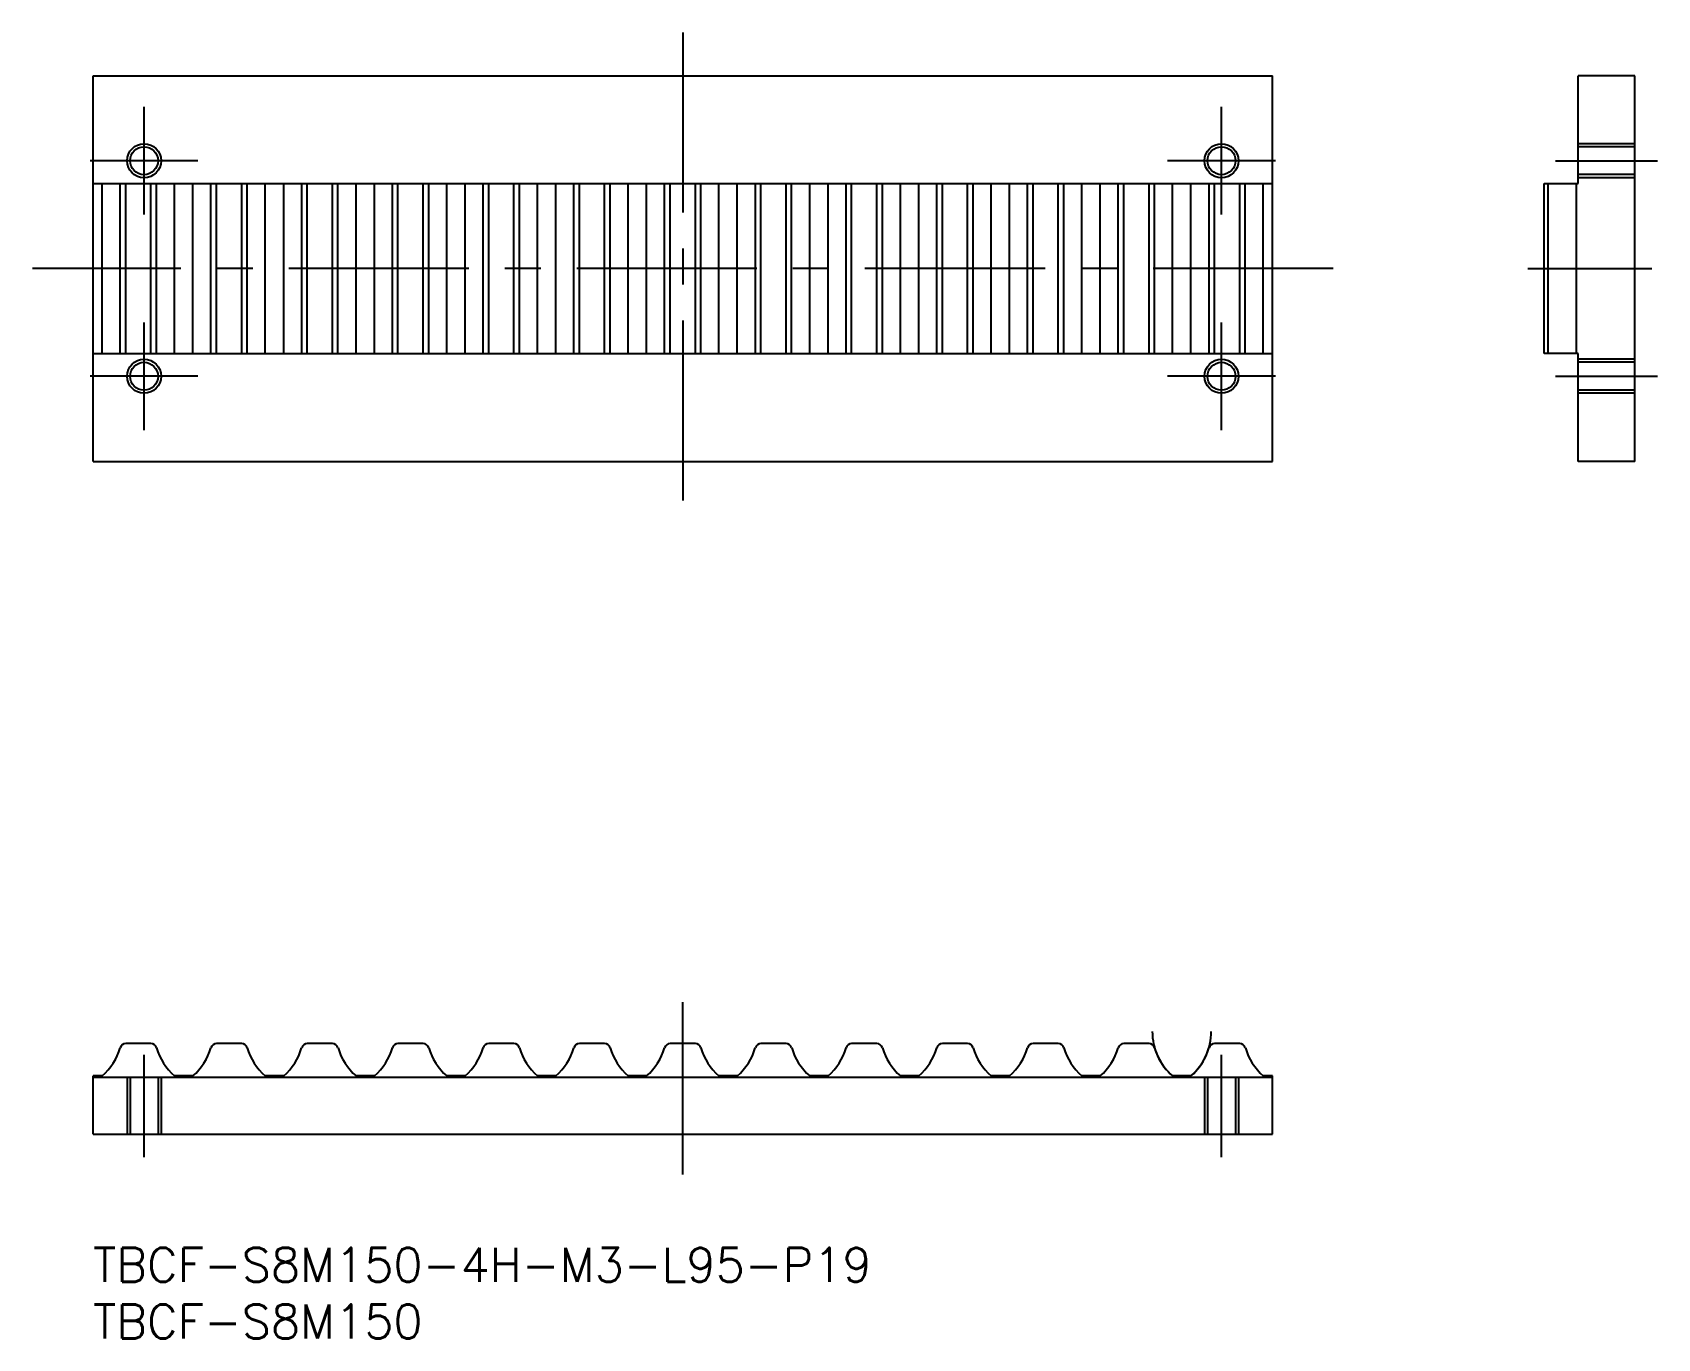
# Model space of a CAD drawing. Extents: x -5 to 138, y -8 to 107.
import ezdxf

# ---------------------------------------------------------------- set-up
doc = ezdxf.new("R2010")
doc.units = 0
doc.header["$LTSCALE"] = 0.5
doc.linetypes.add('CENTER', pattern=[50.8, 31.75, -6.35, 6.35, -6.35])
doc.linetypes.add('DASHED', pattern=[19.05, 12.7, -6.35])
for name, color, linetype in [('MSM_CENTER', 1, 'CENTER'), ('MSM_CONTINUOUS', 7, 'CONTINUOUS'), ('MSM_DASHED', 4, 'DASHED'), ('MSM_NARROW', 5, 'CONTINUOUS'), ('MSM_PART_NUMBER', 7, 'CONTINUOUS')]:
    doc.layers.add(name, color=color, linetype=linetype)
doc.styles.get("Standard").update_dxf_attribs({"font": 'txt.shx', "height": 3, "bigfont": 'bigfont.shx'})

msp = doc.modelspace()

# ---------------------------------------------------------------- linework, layer by layer
at = {"layer": 'MSM_CENTER'}
for p, q in [((52, 107.14), (52, 65.53)), ((4.5, 91.08), (4.5, 100.58)), ((99.5, 91.08), (99.5, 100.58)), ((9.25, 95.83), (-0.25, 95.83)), ((104.25, 95.83), (94.75, 95.83)), ((128.95, 95.83), (137.95, 95.83)), ((109.34, 86.33), (-5.34, 86.33)), ((126.51, 86.33), (137.45, 86.33)), ((4.5, 72.08), (4.5, 81.58)), ((99.5, 72.08), (99.5, 81.58)), ((9.25, 76.83), (-0.25, 76.83)), ((104.25, 76.83), (94.75, 76.83)), ((128.95, 76.83), (137.95, 76.83)), ((52, 6.45), (52, 21.66)), ((4.5, 8), (4.5, 17)), ((99.5, 8), (99.5, 17))]:
    msp.add_line(p, q, dxfattribs=at)
at = {"layer": 'MSM_CONTINUOUS'}
for p, q in [((0, 69.33), (0, 103.33)), ((0, 103.33), (104, 103.33)), ((104, 69.33), (104, 103.33)), ((135.95, 103.33), (130.95, 103.33)), ((130.95, 93.83), (130.95, 103.33)), ((135.95, 69.33), (135.95, 103.33)), ((0, 93.83), (104, 93.83)), ((0.81, 78.83), (0.81, 93.83)), ((7.19, 78.83), (7.19, 93.83)), ((8.81, 78.83), (8.81, 93.83)), ((15.19, 78.83), (15.19, 93.83)), ((16.81, 78.83), (16.81, 93.83)), ((23.19, 78.83), (23.19, 93.83)), ((24.81, 78.83), (24.81, 93.83)), ((31.19, 78.83), (31.19, 93.83)), ((32.81, 78.83), (32.81, 93.83)), ((39.19, 78.83), (39.19, 93.83)), ((40.81, 78.83), (40.81, 93.83)), ((47.19, 78.83), (47.19, 93.83)), ((48.81, 78.83), (48.81, 93.83)), ((55.19, 78.83), (55.19, 93.83)), ((56.81, 78.83), (56.81, 93.83)), ((63.19, 78.83), (63.19, 93.83)), ((64.81, 78.83), (64.81, 93.83)), ((71.19, 78.83), (71.19, 93.83)), ((72.81, 78.83), (72.81, 93.83)), ((79.19, 78.83), (79.19, 93.83)), ((80.81, 78.83), (80.81, 93.83)), ((87.19, 78.83), (87.19, 93.83)), ((88.81, 78.83), (88.81, 93.83)), ((95.19, 78.83), (95.19, 93.83)), ((96.81, 78.83), (96.81, 93.83)), ((103.19, 78.83), (103.19, 93.83)), ((127.95, 78.83), (127.95, 93.83)), ((127.95, 93.83), (130.95, 93.83)), ((130.8, 78.83), (130.8, 93.83)), ((0, 78.83), (104, 78.83)), ((130.95, 78.83), (127.95, 78.83)), ((130.95, 69.33), (130.95, 78.83)), ((0, 69.33), (104, 69.33)), ((135.95, 69.33), (130.95, 69.33)), ((5.11, 18), (2.89, 18)), ((13.11, 18), (10.89, 18)), ((21.11, 18), (18.89, 18)), ((29.11, 18), (26.89, 18)), ((37.11, 18), (34.89, 18)), ((45.11, 18), (42.89, 18)), ((53.11, 18), (50.89, 18)), ((61.11, 18), (58.89, 18)), ((69.11, 18), (66.89, 18)), ((77.11, 18), (74.89, 18)), ((85.11, 18), (82.89, 18)), ((93.11, 18), (90.89, 18)), ((101.11, 18), (98.89, 18)), ((0, 10), (0, 15.15)), ((0.81, 15.15), (0, 15.15)), ((104, 15), (0, 15)), ((8.81, 15.15), (7.19, 15.15)), ((16.81, 15.15), (15.19, 15.15)), ((24.81, 15.15), (23.19, 15.15)), ((32.81, 15.15), (31.19, 15.15)), ((40.81, 15.15), (39.19, 15.15)), ((48.81, 15.15), (47.19, 15.15)), ((56.81, 15.15), (55.19, 15.15)), ((64.81, 15.15), (63.19, 15.15)), ((72.81, 15.15), (71.19, 15.15)), ((80.81, 15.15), (79.19, 15.15)), ((88.81, 15.15), (87.19, 15.15)), ((96.81, 15.15), (95.19, 15.15)), ((104, 15.15), (103.19, 15.15)), ((104, 10), (104, 15.15)), ((0, 10), (104, 10))]:
    msp.add_line(p, q, dxfattribs=at)
for centre in [(4.5, 95.83), (99.5, 95.83), (4.5, 76.83), (99.5, 76.83)]:
    msp.add_circle(centre, 1.23, dxfattribs=at)
for centre, radius, start, end in [((98.6, 19.07), 5.2, 180, 229.0086), ((93.4, 19.07), 5.2, 310.9914, 0), ((-2.6, 19.07), 5.2, 310.9914, 343.884), ((2.89, 17.49), 0.51, 90, 163.884), ((5.11, 17.49), 0.51, 16.116, 90), ((10.6, 19.07), 5.2, 196.116, 229.0086), ((5.4, 19.07), 5.2, 310.9914, 343.884), ((10.89, 17.49), 0.51, 90, 163.884), ((13.11, 17.49), 0.51, 16.116, 90), ((18.6, 19.07), 5.2, 196.116, 229.0086), ((13.4, 19.07), 5.2, 310.9914, 343.884), ((18.89, 17.49), 0.51, 90, 163.884), ((21.11, 17.49), 0.51, 16.116, 90), ((26.6, 19.07), 5.2, 196.116, 229.0086), ((21.4, 19.07), 5.2, 310.9914, 343.884), ((26.89, 17.49), 0.51, 90, 163.884), ((29.11, 17.49), 0.51, 16.116, 90), ((34.6, 19.07), 5.2, 196.116, 229.0086), ((29.4, 19.07), 5.2, 310.9914, 343.884), ((34.89, 17.49), 0.51, 90, 163.884), ((37.11, 17.49), 0.51, 16.116, 90), ((42.6, 19.07), 5.2, 196.116, 229.0086), ((37.4, 19.07), 5.2, 310.9914, 343.884), ((42.89, 17.49), 0.51, 90, 163.884), ((45.11, 17.49), 0.51, 16.116, 90), ((50.6, 19.07), 5.2, 196.116, 229.0086), ((45.4, 19.07), 5.2, 310.9914, 343.884), ((50.89, 17.49), 0.51, 90, 163.884), ((53.11, 17.49), 0.51, 16.116, 90), ((58.6, 19.07), 5.2, 196.116, 229.0086), ((53.4, 19.07), 5.2, 310.9914, 343.884), ((58.89, 17.49), 0.51, 90, 163.884), ((61.11, 17.49), 0.51, 16.116, 90), ((66.6, 19.07), 5.2, 196.116, 229.0086), ((61.4, 19.07), 5.2, 310.9914, 343.884), ((66.89, 17.49), 0.51, 90, 163.884), ((69.11, 17.49), 0.51, 16.116, 90), ((74.6, 19.07), 5.2, 196.116, 229.0086), ((69.4, 19.07), 5.2, 310.9914, 343.884), ((74.89, 17.49), 0.51, 90, 163.884), ((77.11, 17.49), 0.51, 16.116, 90), ((82.6, 19.07), 5.2, 196.116, 229.0086), ((77.4, 19.07), 5.2, 310.9914, 343.884), ((82.89, 17.49), 0.51, 90, 163.884), ((85.11, 17.49), 0.51, 16.116, 90), ((90.6, 19.07), 5.2, 196.116, 229.0086), ((85.4, 19.07), 5.2, 310.9914, 343.884), ((90.89, 17.49), 0.51, 90, 163.884), ((93.11, 17.49), 0.51, 16.116, 90), ((98.6, 19.07), 5.2, 196.116, 229.0086), ((93.4, 19.07), 5.2, 310.9914, 343.884), ((98.89, 17.49), 0.51, 90, 163.884), ((101.11, 17.49), 0.51, 16.116, 90), ((106.6, 19.07), 5.2, 196.116, 229.0086)]:
    msp.add_arc(centre, radius, start, end, dxfattribs=at)
at = {"layer": 'MSM_DASHED'}
for p, q in [((135.95, 97.33), (130.95, 97.33)), ((135.95, 97.06), (130.95, 97.06)), ((135.95, 94.61), (130.95, 94.61)), ((135.95, 94.33), (130.95, 94.33)), ((135.95, 78.33), (130.95, 78.33)), ((135.95, 78.06), (130.95, 78.06)), ((135.95, 75.61), (130.95, 75.61)), ((135.95, 75.33), (130.95, 75.33)), ((3, 15), (3, 10)), ((3.27, 15), (3.27, 10)), ((5.73, 15), (5.73, 10)), ((6, 15), (6, 10)), ((98, 15), (98, 10)), ((98.27, 15), (98.27, 10)), ((100.73, 15), (100.73, 10)), ((101, 15), (101, 10))]:
    msp.add_line(p, q, dxfattribs=at)
at = {"layer": 'MSM_NARROW'}
for p, q in [((2.4, 78.83), (2.4, 93.83)), ((2.89, 78.83), (2.89, 93.83)), ((5.11, 78.83), (5.11, 93.83)), ((5.6, 78.83), (5.6, 93.83)), ((10.4, 78.83), (10.4, 93.83)), ((10.89, 78.83), (10.89, 93.83)), ((13.11, 78.83), (13.11, 93.83)), ((13.6, 78.83), (13.6, 93.83)), ((18.4, 78.83), (18.4, 93.83)), ((18.89, 78.83), (18.89, 93.83)), ((21.11, 78.83), (21.11, 93.83)), ((21.6, 78.83), (21.6, 93.83)), ((26.4, 78.83), (26.4, 93.83)), ((26.89, 78.83), (26.89, 93.83)), ((29.11, 78.83), (29.11, 93.83)), ((29.6, 78.83), (29.6, 93.83)), ((34.4, 78.83), (34.4, 93.83)), ((34.89, 78.83), (34.89, 93.83)), ((37.11, 78.83), (37.11, 93.83)), ((37.6, 78.83), (37.6, 93.83)), ((42.4, 78.83), (42.4, 93.83)), ((42.89, 78.83), (42.89, 93.83)), ((45.11, 78.83), (45.11, 93.83)), ((45.6, 78.83), (45.6, 93.83)), ((50.4, 78.83), (50.4, 93.83)), ((50.89, 78.83), (50.89, 93.83)), ((53.11, 78.83), (53.11, 93.83)), ((53.6, 78.83), (53.6, 93.83)), ((58.4, 78.83), (58.4, 93.83)), ((58.89, 78.83), (58.89, 93.83)), ((61.11, 78.83), (61.11, 93.83)), ((61.6, 78.83), (61.6, 93.83)), ((66.4, 78.83), (66.4, 93.83)), ((66.89, 78.83), (66.89, 93.83)), ((69.11, 78.83), (69.11, 93.83)), ((69.6, 78.83), (69.6, 93.83)), ((74.4, 78.83), (74.4, 93.83)), ((74.89, 78.83), (74.89, 93.83)), ((77.11, 78.83), (77.11, 93.83)), ((77.6, 78.83), (77.6, 93.83)), ((82.4, 78.83), (82.4, 93.83)), ((82.89, 78.83), (82.89, 93.83)), ((85.11, 78.83), (85.11, 93.83)), ((85.6, 78.83), (85.6, 93.83)), ((90.4, 78.83), (90.4, 93.83)), ((90.89, 78.83), (90.89, 93.83)), ((93.11, 78.83), (93.11, 93.83)), ((93.6, 78.83), (93.6, 93.83)), ((98.4, 78.83), (98.4, 93.83)), ((98.89, 78.83), (98.89, 93.83)), ((101.11, 78.83), (101.11, 93.83)), ((101.6, 78.83), (101.6, 93.83)), ((128.31, 78.83), (128.31, 93.83))]:
    msp.add_line(p, q, dxfattribs=at)
for centre in [(4.5, 95.83), (99.5, 95.83), (4.5, 76.83), (99.5, 76.83)]:
    msp.add_circle(centre, 1.5, dxfattribs=at)

# ---------------------------------------------------------------- texts
at = {"layer": 'MSM_PART_NUMBER'}
for s, p in [('TBCF-S8M150-4H-M3-L95-P19', (0, -3)), ('TBCF-S8M150', (0, -8))]:
    msp.add_text(s, height=3, dxfattribs=at).set_placement(p)

doc.saveas('drawing.dxf')
